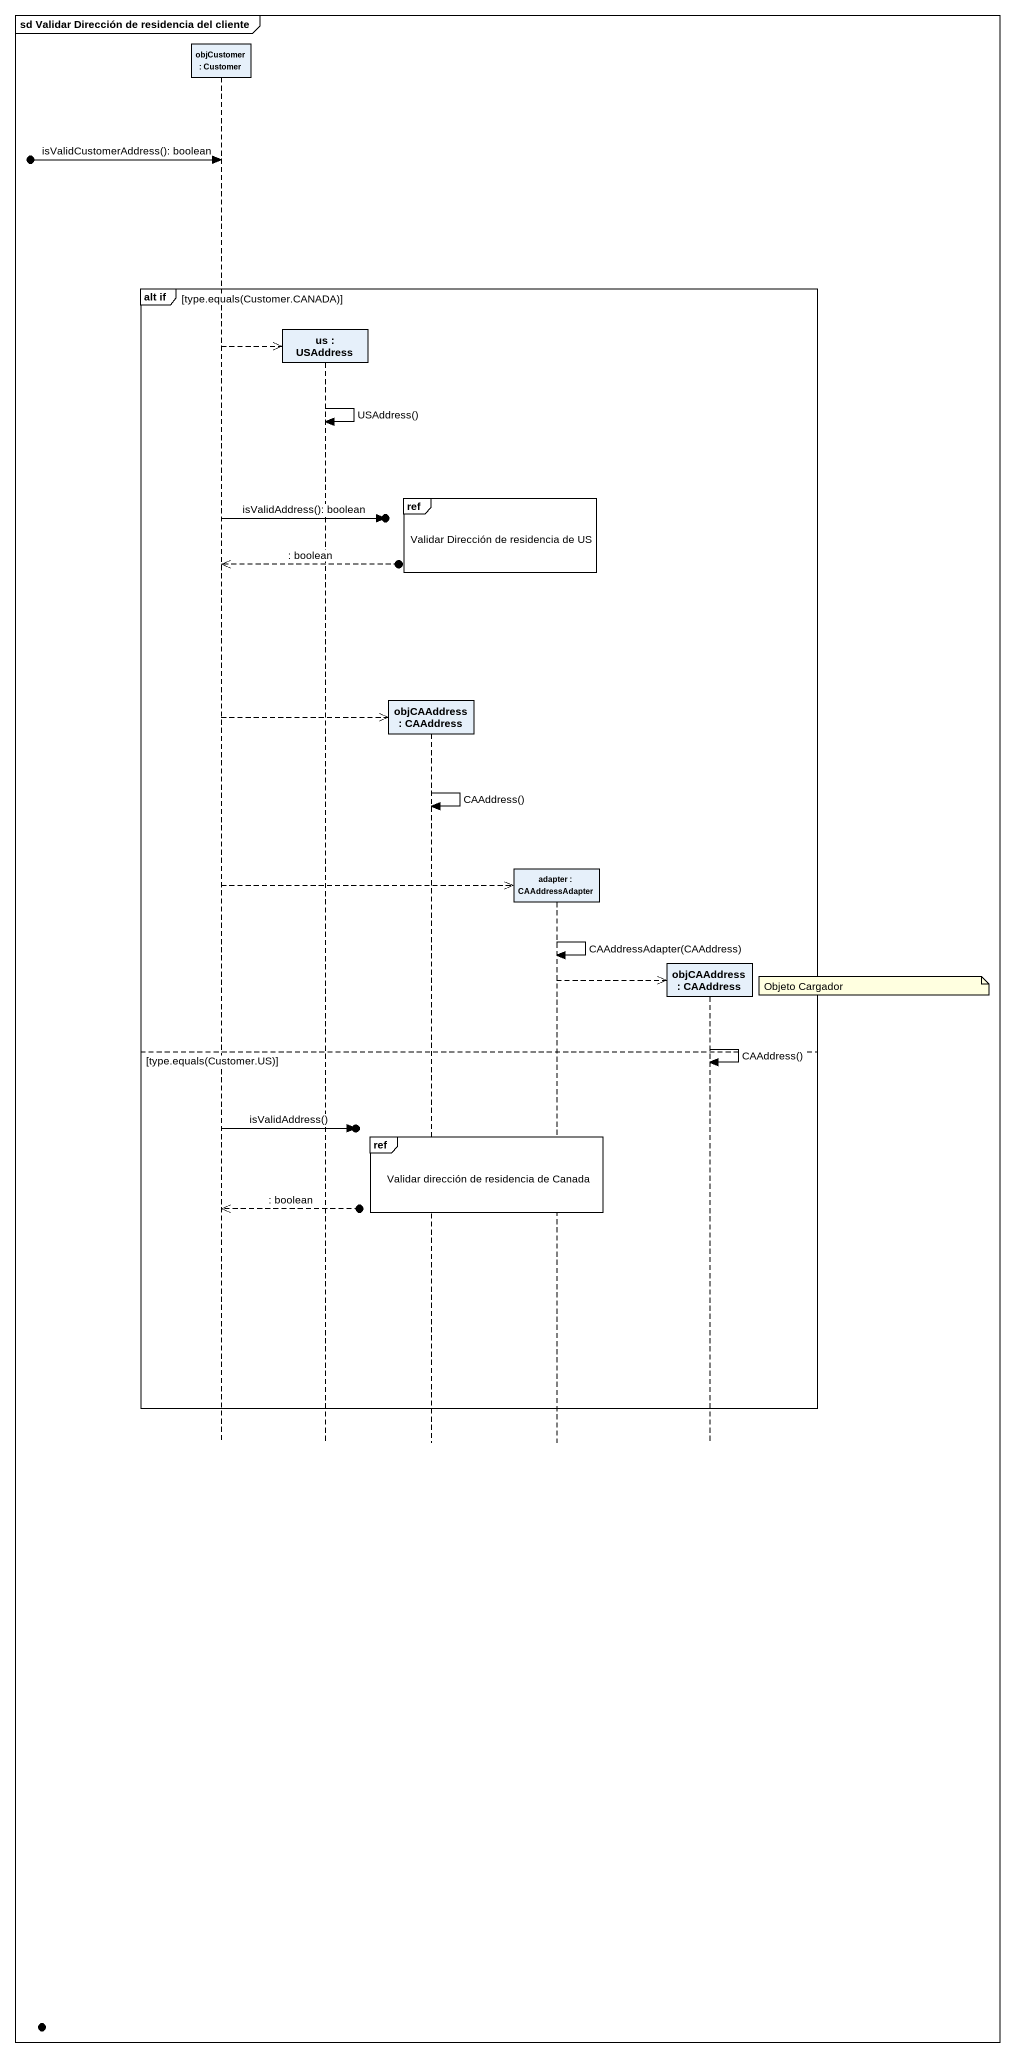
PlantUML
@startuml
mainframe sd Validar Dirección de residencia del cliente
hide footbox
participant "objCustomer : Customer" as objCustomer
participant "us : USAddress" as us
participant "objCAAddress : CAAddress" as objCAAddress
participant "adapter : CAAddressAdapter" as adapter
participant "objCAAddress : CAAddress" as objCAAddress_2

[o-> objCustomer : isValidCustomerAddress(): boolean
group alt if [type.equals(Customer.CANADA)]
  objCustomer -->> us **
  us -> us : USAddress()
  ref over objCAAddress, adapter : Validar Dirección de residencia de US
  objCustomer ->o] : isValidAddress(): boolean
  objCustomer <<--o] : : boolean
  objCustomer -->> objCAAddress **
  objCAAddress -> objCAAddress : CAAddress()
  objCustomer -->> adapter **
  adapter -> adapter : CAAddressAdapter(CAAddress)
  adapter -->> objCAAddress_2 **
  note right of objCAAddress_2 : Objeto Cargador
  objCAAddress_2 -> objCAAddress_2 : CAAddress()
else type.equals(Customer.US)
  objCustomer ->o] : isValidAddress()
  ref over objCAAddress, adapter : Validar dirección de residencia de Canada
  objCustomer <<--o] : : boolean
end
@enduml
